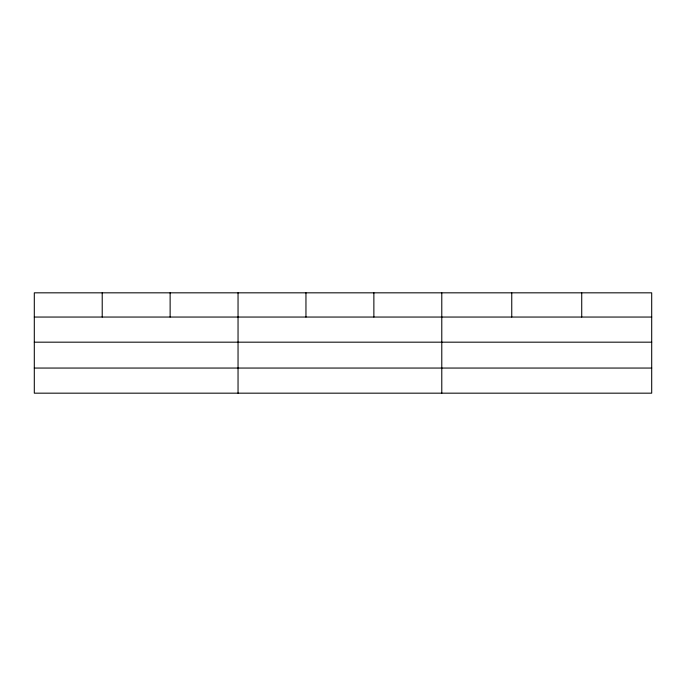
<?xml version="1.0" encoding="UTF-8"?>
<svg xmlns="http://www.w3.org/2000/svg" width="686" height="686" viewBox="0 0 686 686"><rect width="100%" height="100%" fill="white"/><g stroke="black" fill="none" stroke-linecap="round" stroke-linejoin="round"><path stroke-width="1.03" d="M651.7 342.177L651.7 292.828L34.3 292.828L34.3 393.172L651.7 393.172L651.7 342.177L34.3 342.177M34.3 317.052L651.7 317.052M34.3 368.056L651.7 368.056M581.728 292.828L581.728 317.052M511.756 292.828L511.756 317.052M441.784 292.828L441.784 393.172M373.87 292.828L373.87 317.052M305.956 292.828L305.956 317.052M238.042 292.828L238.042 393.172M170.128 292.828L170.128 317.052M102.214 292.828L102.214 317.052"/></g></svg>
